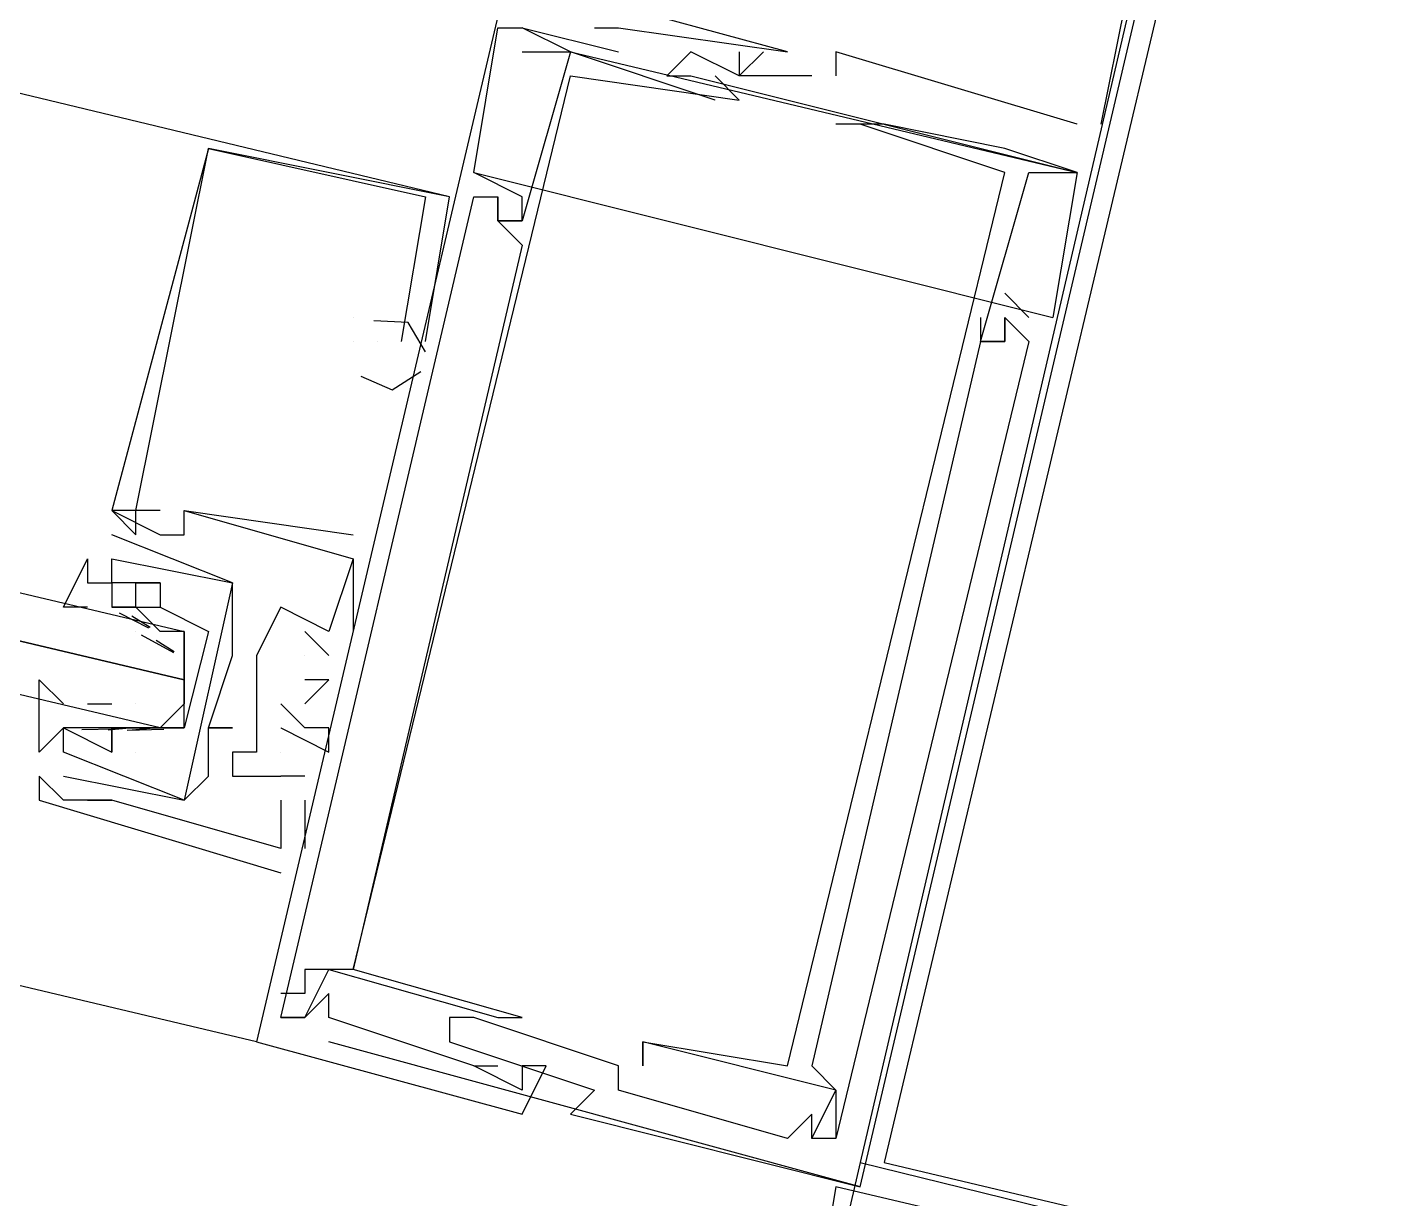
# Model space of a CAD drawing. Header units: feet. Extents: x -84 to 198, y -22 to 181.
# Drawn here: x 132.367 to 133.119, y 125.718 to 126.365 of the extents above; entities that cross this region are included whole.
import ezdxf

# ---------------------------------------------------------------- set-up
doc = ezdxf.new("R2010")
doc.units = ezdxf.units.FT
doc.layers.add('A-LINEA', color=7, linetype='CONTINUOUS')

msp = doc.modelspace()

# ---------------------------------------------------------------- linework, layer by layer
at = {"layer": 'A-LINEA'}
for p, q in [((132.4933, 125.8044), (124.3067, 127.7378)), ((132.96, 126.3111), (132.9733, 126.3778)), ((132.96, 126.3111), (132.9733, 126.3778)), ((132.96, 126.3111), (132.9733, 126.3778)), ((132.6267, 126.3644), (132.64, 126.3644)), ((132.6267, 126.3644), (132.6267, 126.3644)), ((132.6267, 126.3644), (132.64, 126.3644)), ((132.6267, 126.3644), (132.6267, 126.3644)), ((132.6267, 126.3644), (132.64, 126.3644)), ((132.6267, 126.3644), (132.6267, 126.3644)), ((132.64, 126.3644), (132.64, 126.3644)), ((132.64, 126.3644), (132.6933, 126.3511)), ((132.64, 126.3644), (132.64, 126.3644)), ((132.64, 126.3644), (132.64, 126.3644)), ((132.64, 126.3644), (132.6933, 126.3511)), ((132.64, 126.3644), (132.64, 126.3644)), ((132.64, 126.3644), (132.64, 126.3644)), ((132.64, 126.3644), (132.6933, 126.3511)), ((132.64, 126.3644), (132.64, 126.3644)), ((132.68, 126.3644), (132.68, 126.3644)), ((132.68, 126.3644), (132.68, 126.3644)), ((132.68, 126.3644), (132.68, 126.3644)), ((132.6933, 126.3644), (132.6933, 126.3644)), ((132.6933, 126.3644), (132.6933, 126.3644)), ((132.6933, 126.3644), (132.6933, 126.3644)), ((132.64, 126.3511), (132.64, 126.3511)), ((132.64, 126.3511), (132.64, 126.3511)), ((132.64, 126.3511), (132.64, 126.3511)), ((132.6667, 126.3511), (132.9467, 126.2844)), ((132.6667, 126.3511), (132.6667, 126.3511)), ((132.6667, 126.3511), (132.6667, 126.3511)), ((132.6667, 126.3511), (132.9467, 126.2844)), ((132.6667, 126.3511), (132.6667, 126.3511)), ((132.6667, 126.3511), (132.6667, 126.3511)), ((132.6667, 126.3511), (132.9467, 126.2844)), ((132.6667, 126.3511), (132.6667, 126.3511)), ((132.6667, 126.3511), (132.6667, 126.3511)), ((132.6933, 126.3511), (132.6933, 126.3511)), ((132.6933, 126.3511), (132.6933, 126.3511)), ((132.6933, 126.3511), (132.6933, 126.3511)), ((132.7333, 126.3511), (132.7333, 126.3511)), ((132.7333, 126.3511), (132.7333, 126.3511)), ((132.7333, 126.3511), (132.7333, 126.3511)), ((132.76, 126.3511), (132.76, 126.3511)), ((132.76, 126.3511), (132.76, 126.3511)), ((132.76, 126.3511), (132.76, 126.3511)), ((132.7733, 126.3511), (132.7733, 126.3511)), ((132.7733, 126.3511), (132.7733, 126.3511)), ((132.7733, 126.3511), (132.7733, 126.3511)), ((132.7867, 126.3511), (132.7867, 126.3511)), ((132.7867, 126.3511), (132.7867, 126.3511)), ((132.7867, 126.3511), (132.7867, 126.3511)), ((132.8133, 126.3511), (132.8133, 126.3511)), ((132.8133, 126.3511), (132.8133, 126.3511)), ((132.8133, 126.3511), (132.8133, 126.3511)), ((132.6667, 126.3378), (132.6667, 126.3378)), ((132.6667, 126.3378), (132.6667, 126.3378)), ((132.6667, 126.3378), (132.6667, 126.3378)), ((132.72, 126.3378), (132.72, 126.3378)), ((132.72, 126.3378), (132.72, 126.3378)), ((132.72, 126.3378), (132.72, 126.3378)), ((132.7333, 126.3378), (132.7333, 126.3378)), ((132.7333, 126.3378), (132.7333, 126.3378)), ((132.7333, 126.3378), (132.7333, 126.3378)), ((132.7467, 126.3378), (132.7467, 126.3378)), ((132.7467, 126.3378), (132.7467, 126.3378)), ((132.7467, 126.3378), (132.7467, 126.3378)), ((132.76, 126.3378), (132.76, 126.3378)), ((132.76, 126.3378), (132.76, 126.3378)), ((132.76, 126.3378), (132.76, 126.3378)), ((132.76, 126.3378), (132.76, 126.3378)), ((132.76, 126.3378), (132.76, 126.3378)), ((132.76, 126.3378), (132.76, 126.3378)), ((132.8, 126.3378), (132.8, 126.3378)), ((132.8, 126.3378), (132.8, 126.3378)), ((132.8, 126.3378), (132.8, 126.3378)), ((132.8133, 126.3378), (132.8133, 126.3378)), ((132.8133, 126.3378), (132.8133, 126.3378)), ((132.8133, 126.3378), (132.8133, 126.3378)), ((132.7467, 126.3244), (132.7467, 126.3244)), ((132.7467, 126.3244), (132.7467, 126.3244)), ((132.7467, 126.3244), (132.7467, 126.3244)), ((132.76, 126.3244), (132.76, 126.3244)), ((132.76, 126.3244), (132.76, 126.3244)), ((132.76, 126.3244), (132.76, 126.3244)), ((132.8133, 126.3111), (132.8133, 126.3111)), ((132.8133, 126.3111), (132.8133, 126.3111)), ((132.8133, 126.3111), (132.8133, 126.3111)), ((132.8267, 126.3111), (132.8267, 126.3111)), ((132.8267, 126.3111), (132.8267, 126.3111)), ((132.8267, 126.3111), (132.8267, 126.3111)), ((132.8267, 126.3111), (132.8267, 126.3111)), ((132.8267, 126.3111), (132.8267, 126.3111)), ((132.8267, 126.3111), (132.8267, 126.3111)), ((132.8267, 126.3111), (132.8267, 126.3111)), ((132.8267, 126.3111), (132.8267, 126.3111)), ((132.8267, 126.3111), (132.8267, 126.3111)), ((132.84, 126.3111), (132.84, 126.3111)), ((132.84, 126.3111), (132.84, 126.3111)), ((132.84, 126.3111), (132.84, 126.3111)), ((132.84, 126.3111), (132.84, 126.3111)), ((132.84, 126.3111), (132.84, 126.3111)), ((132.84, 126.3111), (132.84, 126.3111)), ((132.9467, 126.3111), (132.9467, 126.3111)), ((132.9467, 126.3111), (132.9467, 126.3111)), ((132.9467, 126.3111), (132.9467, 126.3111)), ((132.96, 126.3111), (132.96, 126.3111)), ((132.96, 126.3111), (132.96, 126.3111)), ((132.96, 126.3111), (132.96, 126.3111)), ((132.4667, 126.2978), (132.4667, 126.2978)), ((132.4667, 126.2978), (132.4667, 126.2978)), ((132.4667, 126.2978), (132.4667, 126.2978)), ((132.4667, 126.2978), (132.4667, 126.2978)), ((132.4667, 126.2978), (132.4667, 126.2978)), ((132.4667, 126.2978), (132.4667, 126.2978)), ((132.9067, 126.2978), (132.9067, 126.2978)), ((132.9067, 126.2978), (132.9067, 126.2978)), ((132.9067, 126.2978), (132.9067, 126.2978)), ((132.6133, 126.2844), (132.9333, 126.2044)), ((132.6133, 126.2844), (132.6133, 126.2844)), ((132.6133, 126.2844), (132.9333, 126.2044)), ((132.6133, 126.2844), (132.6133, 126.2844)), ((132.6133, 126.2844), (132.9333, 126.2044)), ((132.6133, 126.2844), (132.6133, 126.2844)), ((132.9067, 126.2844), (132.9067, 126.2844)), ((132.9067, 126.2844), (132.9067, 126.2844)), ((132.9067, 126.2844), (132.9067, 126.2844)), ((132.92, 126.2844), (132.92, 126.2844)), ((132.92, 126.2844), (132.92, 126.2844)), ((132.92, 126.2844), (132.92, 126.2844)), ((132.9467, 126.2844), (132.9467, 126.2844)), ((132.9467, 126.2844), (132.9467, 126.2844)), ((132.9467, 126.2844), (132.9467, 126.2844)), ((132.9467, 126.2844), (132.9467, 126.2844)), ((132.9467, 126.2844), (132.9467, 126.2844)), ((132.9467, 126.2844), (132.9467, 126.2844)), ((132.5867, 126.1911), (132.6, 126.2711)), ((132.5867, 126.2711), (132.5867, 126.2711)), ((132.5867, 126.1911), (132.6, 126.2711)), ((132.5867, 126.2711), (132.5867, 126.2711)), ((132.5867, 126.1911), (132.6, 126.2711)), ((132.5867, 126.2711), (132.5867, 126.2711)), ((132.6, 126.2711), (132.6, 126.2711)), ((132.6, 126.2711), (132.6, 126.2711)), ((132.6, 126.2711), (132.6, 126.2711)), ((132.6133, 126.2711), (132.6133, 126.2711)), ((132.6133, 126.2711), (132.6133, 126.2711)), ((132.6133, 126.2711), (132.6133, 126.2711)), ((132.6267, 126.2711), (132.6267, 126.2711)), ((132.6267, 126.2711), (132.6267, 126.2711)), ((132.6267, 126.2711), (132.6267, 126.2711)), ((132.6267, 126.2711), (132.6267, 126.2711)), ((132.6267, 126.2711), (132.6267, 126.2711)), ((132.6267, 126.2711), (132.6267, 126.2711)), ((132.64, 126.2711), (132.64, 126.2711)), ((132.64, 126.2711), (132.64, 126.2711)), ((132.64, 126.2711), (132.64, 126.2711)), ((132.6267, 126.2578), (132.6267, 126.2578)), ((132.6267, 126.2578), (132.6267, 126.2578)), ((132.6267, 126.2578), (132.6267, 126.2578)), ((132.6267, 126.2578), (132.6267, 126.2578)), ((132.6267, 126.2578), (132.6267, 126.2578)), ((132.6267, 126.2578), (132.6267, 126.2578)), ((132.6267, 126.2578), (132.6267, 126.2578)), ((132.6267, 126.2578), (132.6267, 126.2578)), ((132.6267, 126.2578), (132.6267, 126.2578)), ((132.64, 126.2578), (132.64, 126.2578)), ((132.64, 126.2578), (132.64, 126.2578)), ((132.64, 126.2578), (132.64, 126.2578)), ((132.64, 126.2578), (132.64, 126.2578)), ((132.64, 126.2578), (132.64, 126.2578)), ((132.64, 126.2578), (132.64, 126.2578)), ((132.64, 126.2444), (132.64, 126.2444)), ((132.64, 126.2444), (132.64, 126.2444)), ((132.64, 126.2444), (132.64, 126.2444)), ((132.92, 126.2044), (132.9067, 126.2178)), ((132.9067, 126.2178), (132.9067, 126.2178)), ((132.92, 126.2044), (132.9067, 126.2178)), ((132.9067, 126.2178), (132.9067, 126.2178)), ((132.92, 126.2044), (132.9067, 126.2178)), ((132.9067, 126.2178), (132.9067, 126.2178)), ((132.5467, 126.2044), (132.5467, 126.2044)), ((132.5467, 126.2044), (132.5467, 126.2044)), ((132.5467, 126.2044), (132.5467, 126.2044)), ((132.5467, 126.2044), (132.5467, 126.2044)), ((132.5467, 126.2044), (132.5467, 126.2044)), ((132.5467, 126.2044), (132.5467, 126.2044)), ((132.8933, 126.2044), (132.8933, 126.2044)), ((132.8933, 126.2044), (132.8933, 126.2044)), ((132.8933, 126.2044), (132.8933, 126.2044)), ((132.9067, 126.2044), (132.9067, 126.2044)), ((132.9067, 126.2044), (132.9067, 126.2044)), ((132.9067, 126.2044), (132.9067, 126.2044)), ((132.9067, 126.2044), (132.9067, 126.2044)), ((132.9067, 126.2044), (132.9067, 126.2044)), ((132.9067, 126.2044), (132.9067, 126.2044)), ((132.9067, 126.2044), (132.9067, 126.2044)), ((132.9067, 126.2044), (132.9067, 126.2044)), ((132.9067, 126.2044), (132.9067, 126.2044)), ((132.92, 126.2044), (132.92, 126.2044)), ((132.92, 126.2044), (132.92, 126.2044)), ((132.92, 126.2044), (132.92, 126.2044)), ((132.9333, 126.2044), (132.9333, 126.2044)), ((132.9333, 126.2044), (132.9333, 126.2044)), ((132.9333, 126.2044), (132.9333, 126.2044)), ((132.5467, 126.1911), (132.5467, 126.1911)), ((132.5467, 126.1911), (132.5467, 126.1911)), ((132.5467, 126.1911), (132.5467, 126.1911)), ((132.5467, 126.1911), (132.5467, 126.1911)), ((132.5467, 126.1911), (132.5467, 126.1911)), ((132.5467, 126.1911), (132.5467, 126.1911)), ((132.56, 126.1911), (132.56, 126.1911)), ((132.56, 126.1911), (132.56, 126.1911)), ((132.56, 126.1911), (132.56, 126.1911)), ((132.5733, 126.1911), (132.5733, 126.1911)), ((132.5733, 126.1911), (132.5733, 126.1911)), ((132.5733, 126.1911), (132.5733, 126.1911)), ((132.5733, 126.1911), (132.5733, 126.1911)), ((132.5733, 126.1911), (132.5733, 126.1911)), ((132.5733, 126.1911), (132.5733, 126.1911)), ((132.5733, 126.1911), (132.5733, 126.1911)), ((132.5733, 126.1911), (132.5733, 126.1911)), ((132.5733, 126.1911), (132.5733, 126.1911)), ((132.5867, 126.1911), (132.5867, 126.1911)), ((132.5867, 126.1911), (132.5867, 126.1911)), ((132.5867, 126.1911), (132.5867, 126.1911)), ((132.8933, 126.1911), (132.8933, 126.1911)), ((132.8933, 126.1911), (132.8933, 126.1911)), ((132.8933, 126.1911), (132.8933, 126.1911)), ((132.8933, 126.1911), (132.8933, 126.1911)), ((132.8933, 126.1911), (132.8933, 126.1911)), ((132.8933, 126.1911), (132.8933, 126.1911)), ((132.8933, 126.1911), (132.8933, 126.1911)), ((132.8933, 126.1911), (132.8933, 126.1911)), ((132.8933, 126.1911), (132.8933, 126.1911)), ((132.9067, 126.1911), (132.9067, 126.1911)), ((132.9067, 126.1911), (132.9067, 126.1911)), ((132.9067, 126.1911), (132.9067, 126.1911)), ((132.9067, 126.1911), (132.9067, 126.1911)), ((132.9067, 126.1911), (132.9067, 126.1911)), ((132.9067, 126.1911), (132.9067, 126.1911)), ((132.9067, 126.1911), (132.9067, 126.1911)), ((132.9067, 126.1911), (132.9067, 126.1911)), ((132.9067, 126.1911), (132.9067, 126.1911)), ((132.92, 126.1911), (132.92, 126.1911)), ((132.92, 126.1911), (132.92, 126.1911)), ((132.92, 126.1911), (132.92, 126.1911)), ((132.4133, 126.0978), (132.4133, 126.0978)), ((132.4133, 126.0978), (132.4133, 126.0978)), ((132.4133, 126.0978), (132.4133, 126.0978)), ((132.4133, 126.0978), (132.4133, 126.0978)), ((132.4133, 126.0978), (132.4133, 126.0978)), ((132.4133, 126.0978), (132.4133, 126.0978)), ((132.4267, 126.0978), (132.4267, 126.0978)), ((132.4267, 126.0978), (132.4267, 126.0978)), ((132.4267, 126.0978), (132.4267, 126.0978)), ((132.4267, 126.0978), (132.4267, 126.0978)), ((132.4267, 126.0978), (132.4267, 126.0978)), ((132.4267, 126.0978), (132.4267, 126.0978)), ((132.44, 126.0978), (132.44, 126.0978)), ((132.44, 126.0978), (132.44, 126.0978)), ((132.44, 126.0978), (132.44, 126.0978)), ((132.4533, 126.0978), (132.4533, 126.0978)), ((132.4533, 126.0978), (132.4533, 126.0978)), ((132.4533, 126.0978), (132.4533, 126.0978)), ((132.4533, 126.0978), (132.4533, 126.0978)), ((132.4533, 126.0978), (132.4533, 126.0978)), ((132.4533, 126.0978), (132.4533, 126.0978)), ((132.4133, 126.0844), (132.4133, 126.0844)), ((132.4133, 126.0844), (132.4133, 126.0844)), ((132.4267, 126.0844), (132.4267, 126.0844)), ((132.4267, 126.0844), (132.4267, 126.0844)), ((132.4267, 126.0844), (132.4267, 126.0844)), ((132.44, 126.0844), (132.44, 126.0844)), ((132.44, 126.0844), (132.44, 126.0844)), ((132.44, 126.0844), (132.44, 126.0844)), ((132.4533, 126.0844), (132.4533, 126.0844)), ((132.4533, 126.0844), (132.4533, 126.0844)), ((132.4533, 126.0844), (132.4533, 126.0844)), ((132.5467, 126.0844), (132.5467, 126.0844)), ((132.5467, 126.0844), (132.5467, 126.0844)), ((132.5467, 126.0844), (132.5467, 126.0844)), ((132.4, 126.0711), (132.4, 126.0578)), ((132.4, 126.0711), (132.4, 126.0711)), ((132.4, 126.0711), (132.4, 126.0578)), ((132.4, 126.0711), (132.4, 126.0711)), ((132.4133, 126.0711), (132.4133, 126.0711)), ((132.4133, 126.0711), (132.4133, 126.0711)), ((132.4133, 126.0711), (132.4133, 126.0711)), ((132.4133, 126.0711), (132.4133, 126.0711)), ((132.5467, 126.0711), (132.5467, 126.0711)), ((132.5467, 126.0711), (132.5467, 126.0711)), ((132.5467, 126.0711), (132.5467, 126.0711)), ((132.5467, 126.0711), (132.5467, 126.0711)), ((132.5467, 126.0711), (132.5467, 126.0711)), ((132.5467, 126.0711), (132.5467, 126.0711)), ((132.4, 126.0578), (132.4, 126.0578)), ((132.4, 126.0578), (132.4, 126.0578)), ((132.4133, 126.0578), (132.4133, 126.0578)), ((132.4133, 126.0578), (132.4133, 126.0578)), ((132.4267, 126.0578), (132.4267, 126.0578)), ((132.4267, 126.0578), (132.4267, 126.0578)), ((132.44, 126.0578), (132.44, 126.0578)), ((132.44, 126.0578), (132.44, 126.0578)), ((132.44, 126.0578), (132.44, 126.0578)), ((132.44, 126.0578), (132.44, 126.0578)), ((132.48, 126.0578), (132.48, 126.0578)), ((132.48, 126.0578), (132.48, 126.0578)), ((132.4133, 126.0444), (132.4133, 126.0444)), ((132.4267, 126.0444), (132.4133, 126.0444)), ((132.4133, 126.0444), (132.4133, 126.0444)), ((132.4174, 126.0414), (132.4337, 126.033)), ((132.4244, 126.0396), (132.4346, 126.0334)), ((132.4267, 126.0444), (132.4267, 126.0444)), ((132.4267, 126.0444), (132.4267, 126.0444)), ((132.44, 126.0444), (132.44, 126.0444)), ((132.44, 126.0444), (132.44, 126.0444)), ((132.48, 126.0444), (132.48, 126.0444)), ((132.48, 126.0444), (132.48, 126.0444)), ((132.5067, 126.0444), (132.5067, 126.0444)), ((132.5067, 126.0444), (132.5067, 126.0444)), ((132.5067, 126.0444), (132.5067, 126.0444)), ((132.4267, 126.0311), (132.4267, 126.0311)), ((132.4295, 126.0291), (132.4475, 126.0195)), ((132.4378, 126.0263), (132.4479, 126.02)), ((132.44, 126.0311), (132.44, 126.0311)), ((132.4533, 126.0311), (132.4533, 126.0311)), ((132.52, 126.0311), (132.5333, 126.0178)), ((132.52, 126.0311), (132.52, 126.0311)), ((132.52, 126.0311), (132.5333, 126.0178)), ((132.52, 126.0311), (132.52, 126.0311)), ((132.52, 126.0311), (132.5333, 126.0178)), ((132.52, 126.0311), (132.52, 126.0311)), ((132.5333, 126.0311), (132.5333, 126.0311)), ((132.5333, 126.0311), (132.5333, 126.0311)), ((132.5333, 126.0311), (132.5333, 126.0311)), ((132.5333, 126.0311), (132.5333, 126.0311)), ((132.5333, 126.0311), (132.5333, 126.0311)), ((132.5333, 126.0311), (132.5333, 126.0311)), ((132.5467, 126.0311), (132.5467, 126.0311)), ((132.5467, 126.0311), (132.5467, 126.0311)), ((132.5467, 126.0311), (132.5467, 126.0311)), ((132.48, 126.0178), (132.48, 126.0178)), ((132.48, 126.0178), (132.48, 126.0178)), ((132.4933, 126.0178), (132.4933, 126.0178)), ((132.4933, 126.0178), (132.4933, 126.0178)), ((132.4933, 126.0178), (132.4933, 126.0178)), ((132.52, 126.0178), (132.52, 126.0178)), ((132.52, 126.0178), (132.52, 126.0178)), ((132.52, 126.0178), (132.52, 126.0178)), ((132.5333, 126.0178), (132.5333, 126.0178)), ((132.5333, 126.0178), (132.5333, 126.0178)), ((132.5333, 126.0178), (132.5333, 126.0178)), ((132.4533, 126.0044), (132.4533, 126.0044)), ((132.52, 126.0044), (132.52, 126.0044)), ((132.52, 126.0044), (132.52, 126.0044)), ((132.52, 126.0044), (132.52, 126.0044)), ((132.5333, 126.0044), (132.5333, 126.0044)), ((132.5333, 126.0044), (132.5333, 126.0044)), ((132.5333, 126.0044), (132.5333, 126.0044)), ((132.4, 125.9911), (132.4, 125.9911)), ((132.4, 125.9911), (132.4133, 125.9911)), ((132.4, 125.9911), (132.4, 125.9911)), ((132.4133, 125.9911), (132.4133, 125.9911)), ((132.4267, 125.9911), (132.4267, 125.9911)), ((132.4933, 125.9911), (132.4933, 125.9911)), ((132.4933, 125.9911), (132.4933, 125.9911)), ((132.4933, 125.9911), (132.4933, 125.9911)), ((132.5067, 125.9911), (132.5067, 125.9911)), ((132.5067, 125.9911), (132.5067, 125.9911)), ((132.5067, 125.9911), (132.5067, 125.9911)), ((132.5067, 125.9911), (132.5067, 125.9911)), ((132.5067, 125.9911), (132.5067, 125.9911)), ((132.5067, 125.9911), (132.5067, 125.9911)), ((132.52, 125.9911), (132.52, 125.9911)), ((132.52, 125.9911), (132.52, 125.9911)), ((132.52, 125.9911), (132.52, 125.9911)), ((132.3867, 125.9778), (132.3733, 125.9644)), ((132.3867, 125.9778), (132.3733, 125.9644)), ((132.3867, 125.9778), (132.3867, 125.9778)), ((132.3867, 125.9778), (132.3867, 125.9778)), ((132.3867, 125.9778), (132.3867, 125.9778)), ((132.3867, 125.9778), (132.3867, 125.9778)), ((132.4151, 125.977), (132.3968, 125.9767)), ((132.4, 125.9778), (132.4, 125.9778)), ((132.4, 125.9778), (132.4, 125.9778)), ((132.4231, 125.9776), (132.4113, 125.9766)), ((132.4133, 125.9778), (132.4133, 125.9778)), ((132.4133, 125.9778), (132.4133, 125.9778)), ((132.4133, 125.9778), (132.4133, 125.9778)), ((132.4133, 125.9778), (132.4133, 125.9778)), ((132.4422, 125.9769), (132.4219, 125.9763)), ((132.4365, 125.9776), (132.4246, 125.9766)), ((132.4667, 125.9778), (132.4667, 125.9778)), ((132.4667, 125.9778), (132.4667, 125.9778)), ((132.4667, 125.9778), (132.4667, 125.9778)), ((132.4667, 125.9778), (132.4667, 125.9778)), ((132.48, 125.9778), (132.48, 125.9778)), ((132.48, 125.9778), (132.48, 125.9778)), ((132.5067, 125.9778), (132.5067, 125.9778)), ((132.5067, 125.9778), (132.5067, 125.9778)), ((132.5067, 125.9778), (132.5067, 125.9778)), ((132.52, 125.9778), (132.52, 125.9778)), ((132.52, 125.9778), (132.52, 125.9778)), ((132.52, 125.9778), (132.52, 125.9778)), ((132.5333, 125.9778), (132.5333, 125.9778)), ((132.5333, 125.9778), (132.5333, 125.9778)), ((132.5333, 125.9778), (132.5333, 125.9778)), ((132.3733, 125.9644), (132.3733, 125.9644)), ((132.3733, 125.9644), (132.3733, 125.9644)), ((132.3867, 125.9644), (132.3867, 125.9644)), ((132.3867, 125.9644), (132.3867, 125.9644)), ((132.3867, 125.9644), (132.3867, 125.9644)), ((132.3867, 125.9644), (132.3867, 125.9644)), ((132.4133, 125.9644), (132.4133, 125.9644)), ((132.4133, 125.9644), (132.4133, 125.9644)), ((132.4133, 125.9644), (132.4133, 125.9644)), ((132.4133, 125.9644), (132.4133, 125.9644)), ((132.4267, 125.9644), (132.4267, 125.9644)), ((132.4267, 125.9644), (132.4267, 125.9644)), ((132.4267, 125.9644), (132.4267, 125.9644)), ((132.4267, 125.9644), (132.4267, 125.9644)), ((132.4667, 125.9644), (132.4667, 125.9644)), ((132.4667, 125.9644), (132.4667, 125.9644)), ((132.48, 125.9644), (132.48, 125.9644)), ((132.48, 125.9644), (132.48, 125.9644)), ((132.48, 125.9644), (132.48, 125.9644)), ((132.4933, 125.9644), (132.4933, 125.9644)), ((132.4933, 125.9644), (132.4933, 125.9644)), ((132.4933, 125.9644), (132.4933, 125.9644)), ((132.5067, 125.9644), (132.5067, 125.9644)), ((132.5067, 125.9644), (132.5067, 125.9644)), ((132.5067, 125.9644), (132.5067, 125.9644)), ((132.5333, 125.9644), (132.5333, 125.9644)), ((132.5333, 125.9644), (132.5333, 125.9644)), ((132.5333, 125.9644), (132.5333, 125.9644)), ((132.3733, 125.9511), (132.3733, 125.9511)), ((132.3733, 125.9511), (132.3733, 125.9511)), ((132.3733, 125.9511), (132.3733, 125.9511)), ((132.3867, 125.9511), (132.3867, 125.9511)), ((132.3867, 125.9511), (132.3867, 125.9511)), ((132.4667, 125.9511), (132.4667, 125.9511)), ((132.4667, 125.9511), (132.4667, 125.9511)), ((132.48, 125.9511), (132.48, 125.9511)), ((132.48, 125.9511), (132.48, 125.9511)), ((132.48, 125.9511), (132.48, 125.9511)), ((132.5067, 125.9511), (132.5067, 125.9511)), ((132.5067, 125.9511), (132.5067, 125.9511)), ((132.5067, 125.9511), (132.5067, 125.9511)), ((132.5067, 125.9511), (132.5067, 125.9511)), ((132.5067, 125.9511), (132.5067, 125.9511)), ((132.5067, 125.9511), (132.5067, 125.9511)), ((132.52, 125.9511), (132.52, 125.9511)), ((132.52, 125.9511), (132.52, 125.9511)), ((132.52, 125.9511), (132.52, 125.9511)), ((132.3733, 125.9378), (132.3733, 125.9378)), ((132.3733, 125.9378), (132.3733, 125.9378)), ((132.3733, 125.9378), (132.3733, 125.9378)), ((132.3867, 125.9378), (132.3867, 125.9378)), ((132.3867, 125.9378), (132.3867, 125.9378)), ((132.3867, 125.9378), (132.3867, 125.9378)), ((132.4, 125.9378), (132.4, 125.9378)), ((132.4, 125.9378), (132.4, 125.9378)), ((132.4, 125.9378), (132.4, 125.9378)), ((132.4133, 125.9378), (132.4133, 125.9378)), ((132.4133, 125.9378), (132.4133, 125.9378)), ((132.4133, 125.9378), (132.4133, 125.9378)), ((132.4133, 125.9378), (132.4133, 125.9378)), ((132.4133, 125.9378), (132.4133, 125.9378)), ((132.4133, 125.9378), (132.4133, 125.9378)), ((132.4533, 125.9378), (132.4533, 125.9378)), ((132.4533, 125.9378), (132.4533, 125.9378)), ((132.4533, 125.9378), (132.4533, 125.9378)), ((132.4533, 125.9378), (132.4533, 125.9378)), ((132.5067, 125.9378), (132.5067, 125.9378)), ((132.5067, 125.9378), (132.5067, 125.9378)), ((132.5067, 125.9378), (132.5067, 125.9378)), ((132.52, 125.9378), (132.52, 125.9111)), ((132.52, 125.9378), (132.52, 125.9378)), ((132.52, 125.9378), (132.52, 125.9111)), ((132.52, 125.9378), (132.52, 125.9378)), ((132.52, 125.9378), (132.52, 125.9111)), ((132.52, 125.9378), (132.52, 125.9378)), ((132.5067, 125.9111), (132.5067, 125.9111)), ((132.5067, 125.9111), (132.5067, 125.9111)), ((132.5067, 125.9111), (132.5067, 125.9111)), ((132.5067, 125.9111), (132.5067, 125.9111)), ((132.5067, 125.9111), (132.5067, 125.9111)), ((132.5067, 125.9111), (132.5067, 125.9111)), ((132.52, 125.9111), (132.52, 125.9111)), ((132.52, 125.9111), (132.52, 125.9111)), ((132.52, 125.9111), (132.52, 125.9111)), ((132.5067, 125.8978), (132.5067, 125.8978)), ((132.5067, 125.8978), (132.5067, 125.8978)), ((132.5067, 125.8978), (132.5067, 125.8978)), ((132.52, 125.8444), (132.52, 125.8444)), ((132.52, 125.8444), (132.52, 125.8444)), ((132.52, 125.8444), (132.52, 125.8444)), ((132.5333, 125.8444), (132.5333, 125.8444)), ((132.5333, 125.8444), (132.5333, 125.8444)), ((132.5333, 125.8444), (132.5333, 125.8444)), ((132.5467, 125.8444), (132.5467, 125.8444)), ((132.5467, 125.8444), (132.5467, 125.8444)), ((132.5467, 125.8444), (132.5467, 125.8444)), ((132.5467, 125.8444), (132.5467, 125.8444)), ((132.5467, 125.8444), (132.5467, 125.8444)), ((132.5467, 125.8444), (132.5467, 125.8444)), ((132.5067, 125.8311), (132.5067, 125.8311)), ((132.5067, 125.8311), (132.5067, 125.8311)), ((132.5067, 125.8311), (132.5067, 125.8311)), ((132.52, 125.8311), (132.52, 125.8311)), ((132.52, 125.8311), (132.52, 125.8311)), ((132.52, 125.8311), (132.52, 125.8311)), ((132.5333, 125.8311), (132.5333, 125.8311)), ((132.5333, 125.8311), (132.5333, 125.8311)), ((132.5333, 125.8311), (132.5333, 125.8311)), ((132.5067, 125.8178), (132.5067, 125.8178)), ((132.5067, 125.8178), (132.5067, 125.8178)), ((132.5067, 125.8178), (132.5067, 125.8178)), ((132.52, 125.8178), (132.52, 125.8178)), ((132.52, 125.8178), (132.52, 125.8178)), ((132.52, 125.8178), (132.52, 125.8178)), ((132.52, 125.8178), (132.52, 125.8178)), ((132.52, 125.8178), (132.52, 125.8178)), ((132.52, 125.8178), (132.52, 125.8178)), ((132.5333, 125.8178), (132.5333, 125.8178)), ((132.5333, 125.8178), (132.5333, 125.8178)), ((132.5333, 125.8178), (132.5333, 125.8178)), ((132.6, 125.8178), (132.6, 125.8178)), ((132.6, 125.8178), (132.6, 125.8178)), ((132.6, 125.8178), (132.6, 125.8178)), ((132.6133, 125.8178), (132.6133, 125.8178)), ((132.6133, 125.8178), (132.6133, 125.8178)), ((132.6133, 125.8178), (132.6133, 125.8178)), ((132.6267, 125.8178), (132.6267, 125.8178)), ((132.6267, 125.8178), (132.6267, 125.8178)), ((132.6267, 125.8178), (132.6267, 125.8178)), ((132.64, 125.8178), (132.64, 125.8178)), ((132.64, 125.8178), (132.64, 125.8178)), ((132.64, 125.8178), (132.64, 125.8178)), ((132.4933, 125.8044), (132.4933, 125.8044)), ((132.4933, 125.8044), (132.4933, 125.8044)), ((132.4933, 125.8044), (132.4933, 125.8044)), ((132.8267, 125.7244), (132.5333, 125.8044)), ((132.6, 125.8044), (132.6, 125.8044)), ((132.6, 125.8044), (132.6, 125.8044)), ((132.6, 125.8044), (132.6, 125.8044)), ((132.7067, 125.8044), (132.7067, 125.8044)), ((132.7067, 125.8044), (132.7067, 125.8044)), ((132.7067, 125.8044), (132.7067, 125.8044)), ((132.7067, 125.8044), (132.7067, 125.8044)), ((132.7067, 125.8044), (132.7067, 125.8044)), ((132.7067, 125.8044), (132.7067, 125.8044)), ((132.6133, 125.7911), (132.6133, 125.7911)), ((132.6133, 125.7911), (132.6133, 125.7911)), ((132.6133, 125.7911), (132.6133, 125.7911)), ((132.6133, 125.7911), (132.6133, 125.7911)), ((132.6133, 125.7911), (132.6133, 125.7911)), ((132.6133, 125.7911), (132.6133, 125.7911)), ((132.6267, 125.7911), (132.6267, 125.7911)), ((132.6267, 125.7911), (132.6267, 125.7911)), ((132.6267, 125.7911), (132.6267, 125.7911)), ((132.64, 125.7911), (132.64, 125.7911)), ((132.64, 125.7911), (132.64, 125.7911)), ((132.64, 125.7911), (132.64, 125.7911)), ((132.6533, 125.7911), (132.6533, 125.7911)), ((132.6533, 125.7911), (132.6533, 125.7911)), ((132.6533, 125.7911), (132.6533, 125.7911)), ((132.6933, 125.7911), (132.6933, 125.7911)), ((132.6933, 125.7911), (132.6933, 125.7911)), ((132.6933, 125.7911), (132.6933, 125.7911)), ((132.7067, 125.7911), (132.7067, 125.7911)), ((132.7067, 125.7911), (132.7067, 125.7911)), ((132.7067, 125.7911), (132.7067, 125.7911)), ((132.7867, 125.7911), (132.7867, 125.7911)), ((132.7867, 125.7911), (132.7867, 125.7911)), ((132.7867, 125.7911), (132.7867, 125.7911)), ((132.8, 125.7911), (132.8, 125.7911)), ((132.8, 125.7911), (132.8, 125.7911)), ((132.8, 125.7911), (132.8, 125.7911)), ((132.64, 125.7778), (132.64, 125.7778)), ((132.64, 125.7778), (132.64, 125.7778)), ((132.64, 125.7778), (132.64, 125.7778)), ((132.68, 125.7778), (132.68, 125.7778)), ((132.68, 125.7778), (132.68, 125.7778)), ((132.68, 125.7778), (132.68, 125.7778)), ((132.6933, 125.7778), (132.6933, 125.7778)), ((132.6933, 125.7778), (132.6933, 125.7778)), ((132.6933, 125.7778), (132.6933, 125.7778)), ((132.8133, 125.7778), (132.8133, 125.7778)), ((132.8133, 125.7778), (132.8133, 125.7778)), ((132.8133, 125.7778), (132.8133, 125.7778)), ((132.8133, 125.7778), (132.8133, 125.7778)), ((132.8133, 125.7778), (132.8133, 125.7778)), ((132.8133, 125.7778), (132.8133, 125.7778)), ((132.64, 125.7644), (132.64, 125.7644)), ((132.64, 125.7644), (132.64, 125.7644)), ((132.64, 125.7644), (132.64, 125.7644)), ((132.6667, 125.7644), (132.6667, 125.7644)), ((132.6667, 125.7644), (132.6667, 125.7644)), ((132.6667, 125.7644), (132.6667, 125.7644)), ((132.8, 125.7644), (132.8, 125.7644)), ((132.8, 125.7644), (132.8, 125.7644)), ((132.8, 125.7644), (132.8, 125.7644)), ((132.7867, 125.7511), (132.7867, 125.7511)), ((132.7867, 125.7511), (132.7867, 125.7511)), ((132.7867, 125.7511), (132.7867, 125.7511)), ((132.8, 125.7511), (132.8, 125.7511)), ((132.8, 125.7511), (132.8, 125.7511)), ((132.8, 125.7511), (132.8, 125.7511)), ((132.8, 125.7511), (132.8, 125.7511)), ((132.8, 125.7511), (132.8, 125.7511)), ((132.8, 125.7511), (132.8, 125.7511)), ((132.8133, 125.7511), (132.8133, 125.7511)), ((132.8133, 125.7511), (132.8133, 125.7511)), ((132.8133, 125.7511), (132.8133, 125.7511)), ((132.8133, 125.7511), (132.8133, 125.7511)), ((132.8133, 125.7511), (132.8133, 125.7511)), ((132.8133, 125.7511), (132.8133, 125.7511)), ((132.8267, 125.7378), (132.7067, 125.2178)), ((132.8133, 125.7244), (132.8133, 125.7244)), ((132.8133, 125.7244), (132.8133, 125.7244)), ((132.8133, 125.7244), (132.8133, 125.7244)), ((132.8267, 125.7244), (132.8267, 125.7244)), ((132.8267, 125.7244), (132.8267, 125.7244)), ((132.8267, 125.7244), (132.8267, 125.7244))]:
    msp.add_line(p, q, dxfattribs=at)
for points in [[(132.6, 126.2711), (130.8267, 126.6978), (128.6267, 127.2178)], [(132.8267, 125.7378), (133.64, 125.5378), (133.8267, 126.3511), (133.0133, 126.5378), (132.8267, 125.7378)], [(132.84, 125.7378), (133.6267, 125.5511), (133.8133, 126.3378), (133.0267, 126.5244), (132.84, 125.7378)], [(132.6533, 126.4844), (132.4933, 125.8044), (132.64, 125.7644), (132.6533, 125.7911), (132.64, 125.7911), (132.64, 125.7778), (132.6133, 125.7911), (132.6267, 125.7911)], [(132.6533, 126.4844), (132.4933, 125.8044), (132.64, 125.7644), (132.6533, 125.7911), (132.64, 125.7911), (132.64, 125.7778), (132.6133, 125.7911), (132.6267, 125.7911)], [(132.6533, 126.4844), (132.4933, 125.8044), (132.64, 125.7644), (132.6533, 125.7911), (132.64, 125.7911), (132.64, 125.7778), (132.6133, 125.7911), (132.6267, 125.7911)], [(132.68, 126.3644), (132.6933, 126.3644), (132.7867, 126.3511), (132.64, 126.3911), (132.6533, 126.4578)], [(132.68, 126.3644), (132.6933, 126.3644), (132.7867, 126.3511), (132.64, 126.3911), (132.6533, 126.4578)], [(132.68, 126.3644), (132.6933, 126.3644), (132.7867, 126.3511), (132.64, 126.3911), (132.6533, 126.4578)], [(130.76, 126.4311), (132.4533, 126.0311), (132.4533, 126.0178), (132.4533, 126.0044), (130.76, 126.4044), (132.4533, 126.0044), (132.4533, 125.9911), (132.44, 125.9778), (130.7467, 126.3778)], [(132.8933, 126.2044), (132.8933, 126.1911), (132.9067, 126.1911), (132.9067, 126.2044), (132.92, 126.1911), (132.8133, 125.7511), (132.8, 125.7511), (132.8, 125.7644), (132.7867, 125.7511), (132.6933, 125.7778), (132.6933, 125.7911), (132.6133, 125.8178), (132.6, 125.8178), (132.6, 125.8044), (132.68, 125.7778), (132.6667, 125.7644), (132.8267, 125.7244), (132.9867, 126.4044), (132.9733, 126.4044), (132.9733, 126.3911)], [(132.8933, 126.2044), (132.8933, 126.1911), (132.9067, 126.1911), (132.9067, 126.2044), (132.92, 126.1911), (132.8133, 125.7511), (132.8, 125.7511), (132.8, 125.7644), (132.7867, 125.7511), (132.6933, 125.7778), (132.6933, 125.7911), (132.6133, 125.8178), (132.6, 125.8178), (132.6, 125.8044), (132.68, 125.7778), (132.6667, 125.7644), (132.8267, 125.7244), (132.9867, 126.4044), (132.9733, 126.4044), (132.9733, 126.3911)], [(132.8933, 126.2044), (132.8933, 126.1911), (132.9067, 126.1911), (132.9067, 126.2044), (132.92, 126.1911), (132.8133, 125.7511), (132.8, 125.7511), (132.8, 125.7644), (132.7867, 125.7511), (132.6933, 125.7778), (132.6933, 125.7911), (132.6133, 125.8178), (132.6, 125.8178), (132.6, 125.8044), (132.68, 125.7778), (132.6667, 125.7644), (132.8267, 125.7244), (132.9867, 126.4044), (132.9733, 126.4044), (132.9733, 126.3911)], [(132.5067, 125.8178), (132.6133, 126.2711), (132.6267, 126.2711), (132.6267, 126.2578), (132.64, 126.2578), (132.64, 126.2711), (132.6133, 126.2844), (132.6267, 126.3644)], [(132.5067, 125.8178), (132.6133, 126.2711), (132.6267, 126.2711), (132.6267, 126.2578), (132.64, 126.2578), (132.64, 126.2711), (132.6133, 126.2844), (132.6267, 126.3644)], [(132.5067, 125.8178), (132.6133, 126.2711), (132.6267, 126.2711), (132.6267, 126.2578), (132.64, 126.2578), (132.64, 126.2711), (132.6133, 126.2844), (132.6267, 126.3644)], [(132.7467, 126.3244), (132.6667, 126.3511), (132.64, 126.3644)], [(132.7467, 126.3244), (132.6667, 126.3511), (132.64, 126.3644)], [(132.7467, 126.3244), (132.6667, 126.3511), (132.64, 126.3644)], [(132.64, 126.3511), (132.6667, 126.3511), (132.64, 126.2578), (132.6267, 126.2578), (132.6267, 126.2711), (132.6267, 126.2578), (132.64, 126.2444), (132.5467, 125.8444), (132.52, 125.8444), (132.52, 125.8311), (132.5067, 125.8311)], [(132.64, 126.3511), (132.6667, 126.3511), (132.64, 126.2578), (132.6267, 126.2578), (132.6267, 126.2711), (132.6267, 126.2578), (132.64, 126.2444), (132.5467, 125.8444), (132.52, 125.8444), (132.52, 125.8311), (132.5067, 125.8311)], [(132.64, 126.3511), (132.6667, 126.3511), (132.64, 126.2578), (132.6267, 126.2578), (132.6267, 126.2711), (132.6267, 126.2578), (132.64, 126.2444), (132.5467, 125.8444), (132.52, 125.8444), (132.52, 125.8311), (132.5067, 125.8311)], [(132.76, 126.3511), (132.76, 126.3378), (132.7333, 126.3511), (132.72, 126.3378), (132.7333, 126.3378), (132.9467, 126.2844), (132.9333, 126.2044)], [(132.76, 126.3511), (132.76, 126.3378), (132.7333, 126.3511), (132.72, 126.3378), (132.7333, 126.3378), (132.9467, 126.2844), (132.9333, 126.2044)], [(132.76, 126.3511), (132.76, 126.3378), (132.7333, 126.3511), (132.72, 126.3378), (132.7333, 126.3378), (132.9467, 126.2844), (132.9333, 126.2044)], [(132.8, 126.3378), (132.76, 126.3378), (132.7733, 126.3511)], [(132.8, 126.3378), (132.76, 126.3378), (132.7733, 126.3511)], [(132.8, 126.3378), (132.76, 126.3378), (132.7733, 126.3511)], [(132.9467, 126.3111), (132.8133, 126.3511), (132.8133, 126.3378)], [(132.9467, 126.3111), (132.8133, 126.3511), (132.8133, 126.3378)], [(132.9467, 126.3111), (132.8133, 126.3511), (132.8133, 126.3378)], [(132.5067, 125.8178), (132.52, 125.8178), (132.5333, 125.8444), (132.6267, 125.8178), (132.64, 125.8178), (132.5467, 125.8444), (132.6667, 126.3378), (132.76, 126.3244), (132.76, 126.3244), (132.7467, 126.3378)], [(132.5067, 125.8178), (132.52, 125.8178), (132.5333, 125.8444), (132.6267, 125.8178), (132.64, 125.8178), (132.5467, 125.8444), (132.6667, 126.3378), (132.76, 126.3244), (132.76, 126.3244), (132.7467, 126.3378)], [(132.5067, 125.8178), (132.52, 125.8178), (132.5333, 125.8444), (132.6267, 125.8178), (132.64, 125.8178), (132.5467, 125.8444), (132.6667, 126.3378), (132.76, 126.3244), (132.76, 126.3244), (132.7467, 126.3378)], [(132.9067, 126.1911), (132.8933, 126.1911), (132.8, 125.7911), (132.8133, 125.7778), (132.8133, 125.7511), (132.8, 125.7511), (132.8133, 125.7778), (132.7067, 125.8044), (132.7067, 125.7911), (132.7067, 125.8044), (132.7867, 125.7911), (132.9067, 126.2844), (132.8267, 126.3111), (132.8267, 126.3111)], [(132.9067, 126.1911), (132.8933, 126.1911), (132.8, 125.7911), (132.8133, 125.7778), (132.8133, 125.7511), (132.8, 125.7511), (132.8133, 125.7778), (132.7067, 125.8044), (132.7067, 125.7911), (132.7067, 125.8044), (132.7867, 125.7911), (132.9067, 126.2844), (132.8267, 126.3111), (132.8267, 126.3111)], [(132.9067, 126.1911), (132.8933, 126.1911), (132.8, 125.7911), (132.8133, 125.7778), (132.8133, 125.7511), (132.8, 125.7511), (132.8133, 125.7778), (132.7067, 125.8044), (132.7067, 125.7911), (132.7067, 125.8044), (132.7867, 125.7911), (132.9067, 126.2844), (132.8267, 126.3111), (132.8267, 126.3111)], [(132.92, 126.2844), (132.9467, 126.2844), (132.9067, 126.2978), (132.84, 126.3111), (132.8267, 126.3111), (132.8133, 126.3111)], [(132.92, 126.2844), (132.9467, 126.2844), (132.9067, 126.2978), (132.84, 126.3111), (132.8267, 126.3111), (132.8133, 126.3111)], [(132.92, 126.2844), (132.9467, 126.2844), (132.9067, 126.2978), (132.84, 126.3111), (132.8267, 126.3111), (132.8133, 126.3111)], [(132.6, 126.2711), (132.4667, 126.2978), (132.4133, 126.0978), (132.4267, 126.0844), (132.4267, 126.0978), (132.4133, 126.0978), (132.44, 126.0844), (132.4533, 126.0844), (132.4533, 126.0978), (132.5467, 126.0711), (132.5333, 126.0311), (132.5067, 126.0444), (132.4933, 126.0178), (132.4933, 125.9911), (132.4933, 125.9644), (132.48, 125.9644), (132.48, 125.9511), (132.5067, 125.9511)], [(132.6, 126.2711), (132.4667, 126.2978), (132.4133, 126.0978), (132.4267, 126.0844), (132.4267, 126.0978), (132.4133, 126.0978), (132.44, 126.0844), (132.4533, 126.0844), (132.4533, 126.0978), (132.5467, 126.0711), (132.5333, 126.0311), (132.5067, 126.0444), (132.4933, 126.0178), (132.4933, 125.9911), (132.4933, 125.9644), (132.48, 125.9644), (132.48, 125.9511), (132.5067, 125.9511)], [(132.6, 126.2711), (132.4667, 126.2978), (132.4133, 126.0978), (132.4267, 126.0844), (132.4267, 126.0978), (132.4133, 126.0978), (132.44, 126.0844), (132.4533, 126.0844), (132.4533, 126.0978), (132.5467, 126.0711), (132.5333, 126.0311), (132.5067, 126.0444), (132.4933, 126.0178), (132.4933, 125.9911), (132.4933, 125.9644), (132.48, 125.9644), (132.48, 125.9511), (132.5067, 125.9511)], [(132.44, 126.0978), (132.4267, 126.0978), (132.4667, 126.2978), (132.5867, 126.2711), (132.5733, 126.1911)], [(132.44, 126.0978), (132.4267, 126.0978), (132.4667, 126.2978), (132.5867, 126.2711), (132.5733, 126.1911)], [(132.44, 126.0978), (132.4267, 126.0978), (132.4667, 126.2978), (132.5867, 126.2711), (132.5733, 126.1911)], [(132.9067, 126.2044), (132.9067, 126.1911), (132.8933, 126.1911), (132.92, 126.2844)], [(132.9067, 126.2044), (132.9067, 126.1911), (132.8933, 126.1911), (132.92, 126.2844)], [(132.9067, 126.2044), (132.9067, 126.1911), (132.8933, 126.1911), (132.92, 126.2844)], [(132.5866, 126.1855), (132.577, 126.2016), (132.5582, 126.2026)], [(132.5866, 126.1855), (132.577, 126.2016), (132.5582, 126.2026)], [(132.5866, 126.1855), (132.577, 126.2016), (132.5582, 126.2026)], [(132.8933, 126.1911), (132.9067, 126.1911), (132.9067, 126.1911), (132.9067, 126.1911)], [(132.8933, 126.1911), (132.9067, 126.1911), (132.9067, 126.1911), (132.9067, 126.1911)], [(132.8933, 126.1911), (132.9067, 126.1911), (132.9067, 126.1911), (132.9067, 126.1911)], [(132.551, 126.172), (132.5682, 126.1645), (132.5841, 126.1746)], [(132.551, 126.172), (132.5682, 126.1645), (132.5841, 126.1746)], [(132.551, 126.172), (132.5682, 126.1645), (132.5841, 126.1746)], [(132.4533, 126.0978), (132.4533, 126.0978), (132.5467, 126.0844)], [(132.4533, 126.0978), (132.4533, 126.0978), (132.5467, 126.0844)], [(132.4533, 126.0978), (132.4533, 126.0978), (132.5467, 126.0844)], [(132.3867, 125.9511), (132.4533, 125.9378), (132.4667, 125.9511), (132.4667, 125.9644), (132.4667, 125.9778), (132.48, 125.9778), (132.4667, 125.9778), (132.48, 126.0178), (132.48, 126.0444), (132.48, 126.0578), (132.4133, 126.0844)], [(132.3867, 125.9511), (132.4533, 125.9378), (132.4667, 125.9511), (132.4667, 125.9644), (132.4667, 125.9778), (132.48, 125.9778), (132.4667, 125.9778), (132.48, 126.0178), (132.48, 126.0444), (132.48, 126.0578), (132.4133, 126.0844)], [(132.4, 126.0444), (132.3867, 126.0444), (132.4, 126.0711), (132.4, 126.0578), (132.4133, 126.0578), (132.4133, 126.0444), (132.4267, 126.0444), (132.44, 126.0444), (132.4667, 126.0311)], [(132.44, 126.0578), (132.4133, 126.0578), (132.4133, 126.0711), (132.48, 126.0578)], [(132.44, 126.0578), (132.4133, 126.0578), (132.4133, 126.0711), (132.48, 126.0578)], [(132.5467, 126.0711), (132.5467, 126.0711), (132.5467, 126.0311)], [(132.5467, 126.0711), (132.5467, 126.0711), (132.5467, 126.0311)], [(132.5467, 126.0711), (132.5467, 126.0711), (132.5467, 126.0311)], [(132.48, 126.0578), (132.4533, 125.9378), (132.3867, 125.9644), (132.3867, 125.9778), (132.4133, 125.9644)], [(132.48, 126.0578), (132.4533, 125.9378), (132.3867, 125.9644), (132.3867, 125.9778), (132.4133, 125.9644)], [(132.4267, 126.0444), (132.4267, 126.0578), (132.44, 126.0578), (132.44, 126.0444)], [(132.4267, 126.0444), (132.4267, 126.0578), (132.44, 126.0578), (132.44, 126.0444)], [(132.4133, 125.9778), (132.4267, 125.9778), (132.4533, 125.9778), (132.4533, 126.0311), (132.44, 126.0311), (132.4267, 126.0444)], [(132.4667, 126.0311), (132.4533, 125.9778), (132.4267, 125.9778), (132.4133, 125.9778), (132.4, 125.9778), (132.3867, 125.9778), (132.3733, 125.9644), (132.3733, 125.9778), (132.3733, 126.0044), (132.3867, 125.9911)], [(132.52, 125.9911), (132.5333, 126.0044), (132.52, 126.0044)], [(132.52, 125.9911), (132.5333, 126.0044), (132.52, 126.0044)], [(132.52, 125.9911), (132.5333, 126.0044), (132.52, 126.0044)], [(132.5067, 125.9778), (132.5333, 125.9644), (132.5333, 125.9778), (132.52, 125.9778), (132.5067, 125.9911), (132.5067, 125.9911)], [(132.5067, 125.9778), (132.5333, 125.9644), (132.5333, 125.9778), (132.52, 125.9778), (132.5067, 125.9911), (132.5067, 125.9911)], [(132.5067, 125.9778), (132.5333, 125.9644), (132.5333, 125.9778), (132.52, 125.9778), (132.5067, 125.9911), (132.5067, 125.9911)], [(132.4133, 125.9778), (132.4133, 125.9644), (132.4133, 125.9778), (132.4, 125.9778)], [(132.4133, 125.9778), (132.4133, 125.9644), (132.4133, 125.9778), (132.4, 125.9778)], [(132.5067, 125.9378), (132.5067, 125.9111), (132.4133, 125.9378), (132.4, 125.9378), (132.4133, 125.9378), (132.3867, 125.9378), (132.3733, 125.9511), (132.3733, 125.9378), (132.5067, 125.8978)], [(132.5067, 125.9378), (132.5067, 125.9111), (132.4133, 125.9378), (132.4, 125.9378), (132.4133, 125.9378), (132.3867, 125.9378), (132.3733, 125.9511), (132.3733, 125.9378), (132.5067, 125.8978)], [(132.5067, 125.9378), (132.5067, 125.9111), (132.4133, 125.9378), (132.4, 125.9378), (132.4133, 125.9378), (132.3867, 125.9378), (132.3733, 125.9511), (132.3733, 125.9378), (132.5067, 125.8978)], [(132.52, 125.9511), (132.52, 125.9511), (132.5067, 125.9511)], [(132.52, 125.9511), (132.52, 125.9511), (132.5067, 125.9511)], [(132.52, 125.9511), (132.52, 125.9511), (132.5067, 125.9511)], [(132.6133, 125.7911), (132.5333, 125.8178), (132.5333, 125.8311), (132.52, 125.8178), (132.5067, 125.8178)], [(132.6133, 125.7911), (132.5333, 125.8178), (132.5333, 125.8311), (132.52, 125.8178), (132.5067, 125.8178)], [(132.6133, 125.7911), (132.5333, 125.8178), (132.5333, 125.8311), (132.52, 125.8178), (132.5067, 125.8178)], [(133.48, 125.5511), (133.4933, 125.5511), (133.4933, 125.5644), (132.8133, 125.7244), (132.7867, 125.5644), (132.8, 125.5644), (132.7867, 125.4844), (132.8, 125.4711)], [(133.48, 125.5511), (133.4933, 125.5511), (133.4933, 125.5644), (132.8133, 125.7244), (132.7867, 125.5644), (132.8, 125.5644), (132.7867, 125.4844), (132.8, 125.4711)], [(133.48, 125.5511), (133.4933, 125.5511), (133.4933, 125.5644), (132.8133, 125.7244), (132.7867, 125.5644), (132.8, 125.5644), (132.7867, 125.4844), (132.8, 125.4711)]]:
    msp.add_lwpolyline(points, dxfattribs=at)

doc.saveas('drawing.dxf')
